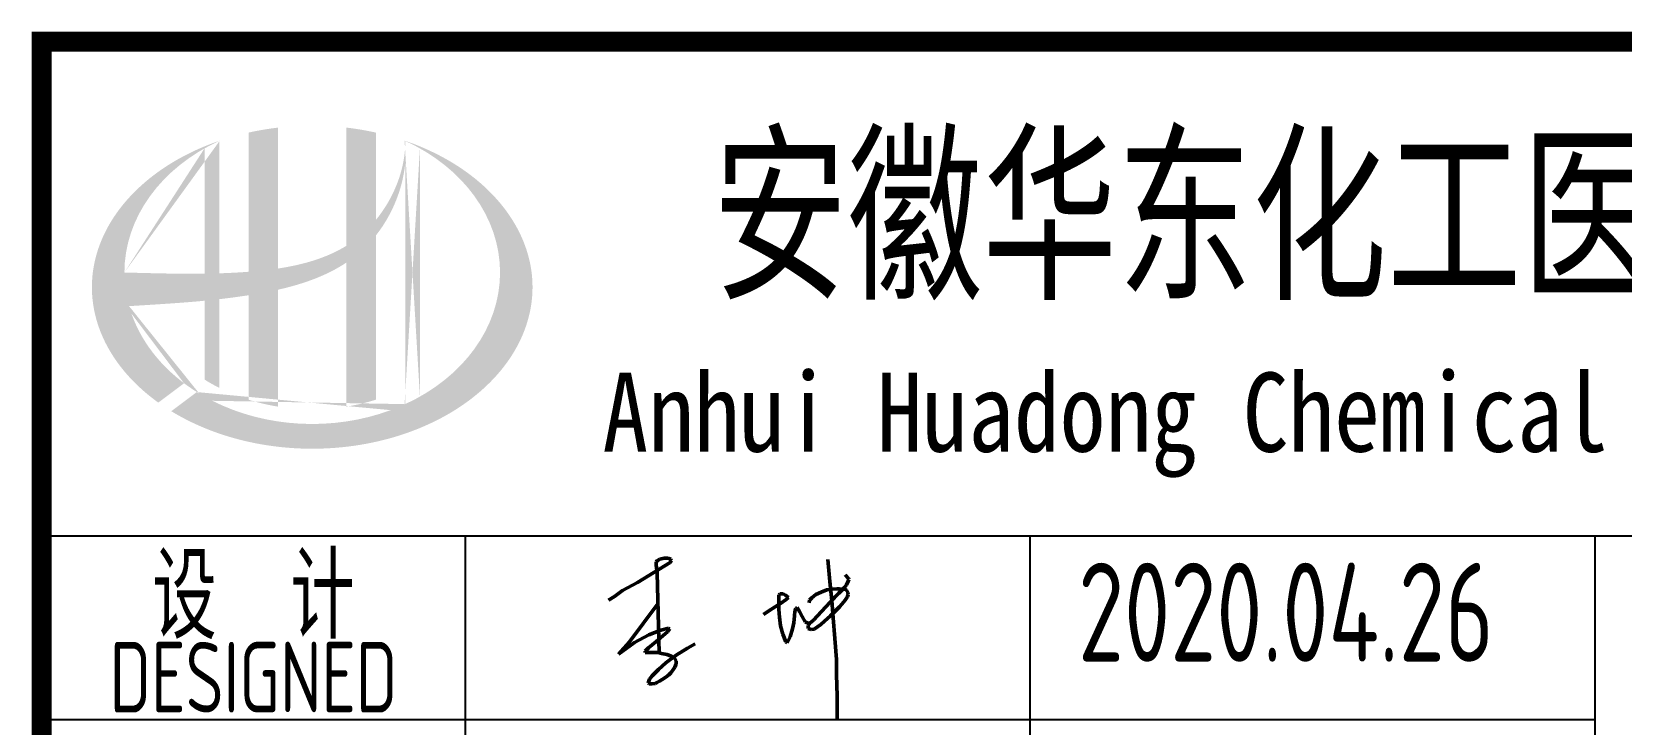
# Model space of a CAD drawing. Extents: x 4532298 to 10139194, y -639876 to -207028.
# Drawn here: x 5099434 to 5105061, y -345576 to -343124 of the extents above; entities that cross this region are included whole.
import ezdxf
from ezdxf.enums import TextEntityAlignment as Align

# ---------------------------------------------------------------- set-up
doc = ezdxf.new("R2010")
doc.units = 0
doc.header["$LTSCALE"] = 1000
doc.header["$MEASUREMENT"] = 0
doc.linetypes.add('2', pattern=[18.5, 12, -3, 0.5, -3])
doc.layers.get('0').update_dxf_attribs({"linetype": 'CONTINUOUS'})
doc.styles.add('AHD', font='sceie.shx', dxfattribs={"width": 0.7, "bigfont": 'sceic.shx'})
doc.styles.add('ECEC_TQ_S', font='')
doc.styles.add('sceie', font='sceie.shx', dxfattribs={"width": 0.7, "bigfont": 'sceic.shx'})
doc.styles.get('ECEC_TQ_S').set_extended_font_data('SimSun')

# ---------------------------------------------------------------- blocks, each defined once
blk = doc.blocks.new('qm')
at = {"lineweight": 50}
for p, q in [((-943370.6, -984436), (-943386.4, -984438.4)), ((-943358.3, -984436), (-943370.6, -984436)), ((-943347.6, -984439), (-943358.3, -984436)), ((-943465.8, -984521.4), (-943349.4, -984450.5)), ((-943396.1, -984445.4), (-943398.8, -984448.7)), ((-943398.8, -984448.7), (-943398.8, -984459)), ((-943398.8, -984459), (-943396.1, -984488.1)), ((-943386.4, -984438.4), (-943396.1, -984445.4)), ((-943396.1, -984488.1), (-943388.7, -984770.8)), ((-943349.4, -984450.5), (-943345.2, -984444.2)), ((-943345.2, -984444.2), (-943347.6, -984439)), ((-942790.9, -984440.7), (-942784.5, -984517.7)), ((-943547.1, -984570.6), (-943518.6, -984549.7)), ((-943518.6, -984549.7), (-943465.8, -984521.4)), ((-942815.2, -984555.8), (-942795.5, -984547)), ((-942795.5, -984547), (-942776.7, -984545.2)), ((-942784.5, -984517.7), (-942777.6, -984585.2)), ((-942776.7, -984545.2), (-942759.3, -984544.3)), ((-942759.3, -984544.3), (-942749.6, -984544.3)), ((-942752.8, -984559.9), (-942732.9, -984539.7)), ((-942749.6, -984544.3), (-942735.7, -984544.7)), ((-942735.7, -984544.7), (-942730, -984545.5)), ((-942732.9, -984539.7), (-942725.5, -984529.5)), ((-942718.3, -984507.7), (-942730.2, -984494.8)), ((-942730, -984545.5), (-942723.8, -984550.4)), ((-942725.5, -984529.5), (-942719.1, -984516.7)), ((-942723.8, -984550.4), (-942720.8, -984557)), ((-942719.1, -984516.7), (-942717.3, -984511)), ((-942717.3, -984511), (-942718.3, -984507.7)), ((-943568.4, -984584.4), (-943547.1, -984570.6)), ((-943393.3, -984596.7), (-943493.3, -984731.8)), ((-942978.2, -984608), (-942959.2, -984595.7)), ((-942960.5, -984562), (-942964.8, -984565.1)), ((-942964.8, -984565.1), (-942964.8, -984617.8)), ((-942950, -984562), (-942960.5, -984562)), ((-942959.2, -984595.7), (-942938.6, -984581.8)), ((-942941.4, -984566.4), (-942950, -984562)), ((-942930.9, -984574.6), (-942941.4, -984566.4)), ((-942938.6, -984581.8), (-942930.9, -984574.6)), ((-942857.2, -984594.1), (-942856.4, -984584.4)), ((-942856.4, -984584.4), (-942848.4, -984575.4)), ((-942848.4, -984575.4), (-942834.4, -984564.4)), ((-942834.4, -984564.4), (-942815.2, -984555.8)), ((-942814.3, -984623.8), (-942783, -984590.7)), ((-942783, -984590.7), (-942752.8, -984559.9)), ((-942777.6, -984585.2), (-942772.2, -984646.7)), ((-942742.2, -984598.4), (-942749.8, -984607.7)), ((-942736.3, -984591.1), (-942742.2, -984598.4)), ((-942730.4, -984584.2), (-942736.3, -984591.1)), ((-942725.6, -984577.1), (-942730.4, -984584.2)), ((-942722.2, -984570.7), (-942725.6, -984577.1)), ((-942719.7, -984563.8), (-942722.2, -984570.7)), ((-942720.8, -984557), (-942719.7, -984563.8)), ((-943018.8, -984634.4), (-942999.9, -984622.2)), ((-942999.9, -984622.2), (-942978.2, -984608)), ((-942964.8, -984617.8), (-942962.1, -984644.3)), ((-942962.1, -984644.3), (-942958.8, -984675)), ((-942912.2, -984664.1), (-942909.6, -984639.3)), ((-942909.6, -984639.3), (-942907.9, -984623.6)), ((-942907.9, -984623.6), (-942904.7, -984613.7)), ((-942904.7, -984613.7), (-942900.5, -984610.6)), ((-942900.5, -984610.6), (-942892.1, -984623.8)), ((-942892.1, -984623.8), (-942882.9, -984641.9)), ((-942882.9, -984641.9), (-942871.2, -984660.5)), ((-942871.2, -984660.5), (-942856.6, -984667.4)), ((-942855.7, -984666.2), (-942842.5, -984654.6)), ((-942842.5, -984654.6), (-942814.3, -984623.8)), ((-942802.7, -984658.6), (-942815.9, -984670.1)), ((-942792.4, -984649.6), (-942802.7, -984658.6)), ((-942781.5, -984639.7), (-942792.4, -984649.6)), ((-942772.3, -984630.7), (-942781.5, -984639.7)), ((-942761.4, -984620.1), (-942772.3, -984630.7)), ((-942772.2, -984646.7), (-942766.2, -984719.5)), ((-942749.8, -984607.7), (-942761.4, -984620.1)), ((-943476, -984734.3), (-943425.2, -984707.2)), ((-943425.2, -984707.2), (-943382.4, -984690.6)), ((-943357.6, -984694.6), (-943400.6, -984732)), ((-943382.4, -984690.6), (-943355, -984683.3)), ((-943350.7, -984686.1), (-943357.6, -984694.6)), ((-943355, -984683.3), (-943350.7, -984686.1)), ((-942958.8, -984675), (-942951.1, -984704.5)), ((-942951.1, -984704.5), (-942940.7, -984732.2)), ((-942935, -984735.3), (-942925, -984714.3)), ((-942925, -984714.3), (-942916.9, -984685.4)), ((-942916.9, -984685.4), (-942912.2, -984664.1)), ((-942860.9, -984673.9), (-942855.7, -984666.2)), ((-942860.9, -984684.9), (-942860.9, -984673.9)), ((-942850.6, -984688.5), (-942860.9, -984684.9)), ((-942840.3, -984686.5), (-942850.6, -984688.5)), ((-942827.9, -984678.2), (-942840.3, -984686.5)), ((-942815.9, -984670.1), (-942827.9, -984678.2)), ((-943493.3, -984731.8), (-943532.7, -984775.8)), ((-943532.7, -984775.8), (-943476, -984734.3)), ((-943426.7, -984752.5), (-943437.7, -984764.8)), ((-943437.7, -984764.8), (-943437.7, -984770)), ((-943437.7, -984770), (-943392.9, -984770)), ((-943400.6, -984732), (-943426.7, -984752.5)), ((-943392.9, -984770), (-943380.2, -984772.5)), ((-943380.2, -984772.5), (-943361.5, -984776)), ((-943328.1, -984779), (-943287.8, -984753.7)), ((-943287.8, -984753.7), (-943261.2, -984739.1)), ((-942940.7, -984732.2), (-942935, -984735.3)), ((-942766.2, -984719.5), (-942760.9, -984794)), ((-943413.6, -984852.5), (-943391, -984829.4)), ((-943391, -984829.4), (-943365.3, -984806.5)), ((-943365.3, -984806.5), (-943328.1, -984779)), ((-943361.5, -984776), (-943344.6, -984782.3)), ((-943344.6, -984782.3), (-943334.6, -984788.5)), ((-943333, -984820.9), (-943340.3, -984832.4)), ((-943334.6, -984788.5), (-943328.5, -984800.6)), ((-943328.5, -984809.7), (-943333, -984820.9)), ((-943328.5, -984800.6), (-943328.5, -984809.7)), ((-942760.9, -984794), (-942760.9, -984848.2)), ((-943427.9, -984878.6), (-943422.3, -984863.8)), ((-943424, -984881), (-943427.9, -984878.6)), ((-943412.8, -984881), (-943424, -984881)), ((-943422.3, -984863.8), (-943413.6, -984852.5)), ((-943401.6, -984879.3), (-943412.8, -984881)), ((-943397, -984875.8), (-943401.6, -984879.3)), ((-943387.2, -984871.2), (-943397, -984875.8)), ((-943377.6, -984865.5), (-943387.2, -984871.2)), ((-943364.9, -984856.8), (-943377.6, -984865.5)), ((-943354.6, -984848.2), (-943364.9, -984856.8)), ((-943347.5, -984841), (-943354.6, -984848.2)), ((-943340.3, -984832.4), (-943347.5, -984841)), ((-942760.9, -984848.2), (-942758, -984923.5)), ((-942758, -984923.5), (-942758, -985007.1))]:
    blk.add_line(p, q, dxfattribs=at)
at = {"style": 'sceie', "width": 0.8}
for p in [(-941169.6, -984626.3), (-941208.7, -985276.9), (-941182.6, -985940.5), (-941143.6, -986591.1), (-941130.5, -987189.7)]:
    blk.add_attdef('2020.04.26', text='', height=350, dxfattribs=at).set_placement(p, align=Align.MIDDLE)

msp = doc.modelspace()

# ---------------------------------------------------------------- hatches: boundary and pattern name
h = msp.add_hatch(color=256)
edge = h.paths.add_edge_path()
edge.add_spline(control_points=[(5100305.1, -344037.2), (5100311.2, -344035.8), (5100317.3, -344034.4), (5100366.4, -344022.5), (5100409, -344009.5), (5100484, -343978.4), (5100516.9, -343961.4), (5100547.8, -343940.8)], knot_values=[61.629012, 61.629012, 61.629012, 61.629012, 63.330431, 63.330431, 75.353634, 75.353634, 85.398649, 85.398649, 85.398649, 85.398649], degree=3, periodic=0)
edge.add_line((5100547.8, -343940.8), (5100547.8, -344451.1))
edge.add_spline(control_points=[(5100547.8, -344451.1), (5100564.9, -344448.3), (5100582, -344445), (5100616.7, -344436.9), (5100634.4, -344432.1), (5100651.8, -344426.6)], knot_values=[4.908456, 4.908456, 4.908456, 4.908456, 4.992821, 4.992821, 5.083034, 5.083034, 5.083034, 5.083034], degree=3, periodic=0)
edge.add_line((5100651.8, -344426.6), (5100651.8, -343845.2))
edge.add_spline(control_points=[(5100651.8, -343845.2), (5100660.4, -343834.3), (5100668.6, -343822.9), (5100694.7, -343783.3), (5100710.4, -343753.3), (5100739.6, -343680.5), (5100750.9, -343636.7), (5100755.5, -343591.4), (5100755.7, -343590.1), (5100755.8, -343588.9)], knot_values=[97.991744, 97.991744, 97.991744, 97.991744, 101.64219, 101.64219, 110.337975, 110.337975, 121.934322, 121.934322, 122.270691, 122.270691, 122.270691, 122.270691], degree=3, periodic=0)
edge.add_line((5100755.8, -343588.9), (5100755.8, -343518.4))
edge.add_spline(control_points=[(5100755.8, -343518.4), (5100755.7, -343526.1), (5100755.4, -343533.8), (5100754.8, -343541.5)], knot_values=[126.194075, 126.194075, 126.194075, 126.194075, 128.396762, 128.396762, 128.396762, 128.396762], degree=3, periodic=0)
edge.add_spline(control_points=[(5100754.8, -343541.5), (5100754.3, -343547.7), (5100753.7, -343553.9), (5100752.9, -343560.1)], knot_values=[124.417049, 124.417049, 124.417049, 124.417049, 126.194075, 126.194075, 126.194075, 126.194075], degree=3, periodic=0)
edge.add_spline(control_points=[(5100752.9, -343560.1), (5100751.8, -343569.2), (5100750.3, -343578.3), (5100748.5, -343587.4)], knot_values=[121.80529, 121.80529, 121.80529, 121.80529, 124.417049, 124.417049, 124.417049, 124.417049], degree=3, periodic=0)
edge.add_spline(control_points=[(5100748.5, -343587.4), (5100746.1, -343599.6), (5100743.2, -343611.7), (5100739.7, -343623.7)], knot_values=[118.31574, 118.31574, 118.31574, 118.31574, 121.80529, 121.80529, 121.80529, 121.80529], degree=3, periodic=0)
edge.add_spline(control_points=[(5100739.7, -343623.7), (5100736.2, -343635.8), (5100732.2, -343647.9), (5100727.6, -343659.7)], knot_values=[114.795988, 114.795988, 114.795988, 114.795988, 118.31574, 118.31574, 118.31574, 118.31574], degree=3, periodic=0)
edge.add_spline(control_points=[(5100727.6, -343659.7), (5100723.1, -343671.4), (5100718.1, -343682.9), (5100712.7, -343694.3)], knot_values=[111.329641, 111.329641, 111.329641, 111.329641, 114.795988, 114.795988, 114.795988, 114.795988], degree=3, periodic=0)
edge.add_spline(control_points=[(5100712.7, -343694.3), (5100707.2, -343705.8), (5100701.2, -343717.2), (5100694.7, -343728.3)], knot_values=[107.79529, 107.79529, 107.79529, 107.79529, 111.329641, 111.329641, 111.329641, 111.329641], degree=3, periodic=0)
edge.add_spline(control_points=[(5100694.7, -343728.3), (5100688.4, -343739.1), (5100681.7, -343749.6), (5100674.6, -343759.9)], knot_values=[104.343579, 104.343579, 104.343579, 104.343579, 107.79529, 107.79529, 107.79529, 107.79529], degree=3, periodic=0)
edge.add_spline(control_points=[(5100674.6, -343759.9), (5100667.4, -343770.3), (5100659.8, -343780.3), (5100651.8, -343790)], knot_values=[100.8507, 100.8507, 100.8507, 100.8507, 104.343579, 104.343579, 104.343579, 104.343579], degree=3, periodic=0)
edge.add_line((5100651.8, -343790), (5100651.8, -343480.8))
edge.add_spline(control_points=[(5100651.8, -343480.8), (5100617.7, -343473.2), (5100583, -343467.3), (5100547.8, -343463.2)], knot_values=[4.423999, 4.423999, 4.423999, 4.423999, 4.558741, 4.558741, 4.558741, 4.558741], degree=3, periodic=0)
edge.add_line((5100547.8, -343463.2), (5100547.8, -343881.4))
edge.add_spline(control_points=[(5100547.8, -343881.4), (5100475.8, -343925.9), (5100391.6, -343949.1), (5100305.1, -343962.2)], knot_values=[63.246215, 63.246215, 63.246215, 63.246215, 87.689124, 87.689124, 87.689124, 87.689124], degree=3, periodic=0)
edge.add_line((5100305.1, -343962.2), (5100305.1, -343463.2))
edge.add_spline(control_points=[(5100305.1, -343463.2), (5100270, -343467.3), (5100235.2, -343473.2), (5100201.1, -343480.8)], knot_values=[4.866038, 4.866038, 4.866038, 4.866038, 5.000777, 5.000777, 5.000777, 5.000777], degree=3, periodic=0)
edge.add_line((5100201.1, -343480.8), (5100201.1, -343973.6))
edge.add_spline(control_points=[(5100201.1, -343973.6), (5100199.4, -343973.7), (5100164.5, -343976.4), (5100129.9, -343978.1), (5100097.1, -343979.1)], knot_values=[43.657356, 43.657356, 43.657356, 43.657356, 44.134253, 53.497092, 53.497092, 53.497092, 53.497092], degree=3, periodic=0)
edge.add_line((5100097.1, -343979.1), (5100097.1, -343510))
edge.add_spline(control_points=[(5100097.1, -343510), (5100080.1, -343515.9), (5100063.3, -343522.2), (5100046.9, -343528.9)], knot_values=[5.14157, 5.14157, 5.14157, 5.14157, 5.212921, 5.212921, 5.212921, 5.212921], degree=3, periodic=0)
edge.add_spline(control_points=[(5100046.9, -343528.9), (5100040, -343531.7), (5100033.2, -343534.6), (5100000.9, -343548.8), (5099976.4, -343561.1), (5099952.9, -343574.3)], knot_values=[5.212921, 5.212921, 5.212921, 5.212921, 5.24296, 5.24296, 5.355623, 5.355623, 5.355623, 5.355623], degree=3, periodic=0)
edge.add_spline(control_points=[(5099952.9, -343574.3), (5099938, -343582.6), (5099923.6, -343591.4), (5099909.6, -343600.5)], knot_values=[5.355623, 5.355623, 5.355623, 5.355623, 5.426974, 5.426974, 5.426974, 5.426974], degree=3, periodic=0)
edge.add_spline(control_points=[(5099909.6, -343600.5), (5099902.2, -343605.3), (5099894.9, -343610.2), (5099881.4, -343619.7), (5099875.2, -343624.2), (5099869, -343628.8)], knot_values=[5.426974, 5.426974, 5.426974, 5.426974, 5.464765, 5.464765, 5.498325, 5.498325, 5.498325, 5.498325], degree=3, periodic=0)
edge.add_spline(control_points=[(5099869, -343628.8), (5099843, -343648.4), (5099818.9, -343669.3), (5099797, -343691.2)], knot_values=[5.498325, 5.498325, 5.498325, 5.498325, 5.641027, 5.641027, 5.641027, 5.641027], degree=3, periodic=0)
edge.add_spline(control_points=[(5099797, -343691.2), (5099790, -343698.2), (5099783.3, -343705.3), (5099762.8, -343727.9), (5099749.9, -343743.8), (5099738.1, -343760)], knot_values=[5.641027, 5.641027, 5.641027, 5.641027, 5.686569, 5.686569, 5.783729, 5.783729, 5.783729, 5.783729], degree=3, periodic=0)
edge.add_spline(control_points=[(5099738.1, -343760), (5099723, -343780.7), (5099709.7, -343802.1), (5099696.6, -343827.1), (5099695, -343830.3), (5099693.4, -343833.4)], knot_values=[5.783729, 5.783729, 5.783729, 5.783729, 5.908374, 5.908374, 5.92643, 5.92643, 5.92643, 5.92643], degree=3, periodic=0)
edge.add_spline(control_points=[(5099693.4, -343833.4), (5099680.9, -343858.6), (5099670.9, -343884.2), (5099663.4, -343910.2)], knot_values=[5.92643, 5.92643, 5.92643, 5.92643, 6.069132, 6.069132, 6.069132, 6.069132], degree=3, periodic=0)
edge.add_spline(control_points=[(5099663.4, -343910.2), (5099660.2, -343921.3), (5099657.4, -343932.4), (5099652, -343958.6), (5099649.8, -343973.6), (5099648.3, -343988.7)], knot_values=[6.069132, 6.069132, 6.069132, 6.069132, 6.130179, 6.130179, 6.211834, 6.211834, 6.211834, 6.211834], degree=3, periodic=0)
edge.add_spline(control_points=[(5099648.3, -343988.7), (5099647.1, -344001.8), (5099646.5, -344015), (5099646.5, -344028.2)], knot_values=[6.211834, 6.211834, 6.211834, 6.211834, 6.283185, 6.283185, 6.283185, 6.283185], degree=3, periodic=0)
edge.add_spline(control_points=[(5099646.5, -344028.2), (5099646.5, -344037.6), (5099646.8, -344046.9), (5099647.4, -344056.2)], knot_values=[6.283185, 6.283185, 6.283185, 6.283185, 6.333655, 6.333655, 6.333655, 6.333655], degree=3, periodic=0)
edge.add_spline(control_points=[(5099647.4, -344056.2), (5099648.7, -344074.9), (5099651.2, -344093.5), (5099654.9, -344112)], knot_values=[6.333655, 6.333655, 6.333655, 6.333655, 6.434594, 6.434594, 6.434594, 6.434594], degree=3, periodic=0)
edge.add_spline(control_points=[(5099654.9, -344112), (5099655.2, -344113.2), (5099655.4, -344114.4), (5099659.4, -344132.9), (5099664.1, -344150.1), (5099670, -344167.1)], knot_values=[6.434594, 6.434594, 6.434594, 6.434594, 6.441278, 6.441278, 6.535532, 6.535532, 6.535532, 6.535532], degree=3, periodic=0)
edge.add_spline(control_points=[(5099670, -344167.1), (5099676.2, -344185.4), (5099683.8, -344203.4), (5099692.5, -344221.2)], knot_values=[6.535532, 6.535532, 6.535532, 6.535532, 6.636471, 6.636471, 6.636471, 6.636471], degree=3, periodic=0)
edge.add_spline(control_points=[(5099692.5, -344221.2), (5099694.7, -344225.7), (5099697, -344230.1), (5099706.3, -344247.8), (5099714, -344260.8), (5099722.4, -344273.6)], knot_values=[6.636471, 6.636471, 6.636471, 6.636471, 6.661894, 6.661894, 6.73741, 6.73741, 6.73741, 6.73741], degree=3, periodic=0)
edge.add_spline(control_points=[(5099722.4, -344273.6), (5099733.6, -344290.8), (5099746, -344307.6), (5099759.5, -344324)], knot_values=[6.73741, 6.73741, 6.73741, 6.73741, 6.838349, 6.838349, 6.838349, 6.838349], degree=3, periodic=0)
edge.add_spline(control_points=[(5099759.5, -344324), (5099765.4, -344331.1), (5099771.5, -344338.2), (5099786.1, -344354.2), (5099794.6, -344363), (5099803.5, -344371.6)], knot_values=[6.838349, 6.838349, 6.838349, 6.838349, 6.88251, 6.88251, 6.939288, 6.939288, 6.939288, 6.939288], degree=3, periodic=0)
edge.add_spline(control_points=[(5099803.5, -344371.6), (5099819.3, -344387), (5099836.1, -344401.8), (5099854, -344416)], knot_values=[6.939288, 6.939288, 6.939288, 6.939288, 7.040227, 7.040227, 7.040227, 7.040227], degree=3, periodic=0)
edge.add_spline(control_points=[(5099854, -344416), (5099863, -344423.1), (5099872.2, -344430.1), (5099881.6, -344436.9)], knot_values=[7.040227, 7.040227, 7.040227, 7.040227, 7.090696, 7.090696, 7.090696, 7.090696], degree=3, periodic=0)
edge.add_line((5099881.6, -344436.9), (5099972.8, -344368.5))
edge.add_ellipse((5100426.5, -343976.2), major_axis=(665, 0), ratio=0.806676, start_angle=192.819, end_angle=226.9853, ccw=False)
edge.add_spline(control_points=[(5099778, -344095.3), (5099802, -344093.8), (5099826.1, -344092.3), (5099914.8, -344086.8), (5099979.6, -344082.5), (5100045.1, -344076.2)], knot_values=[11.398263, 11.398263, 11.398263, 11.398263, 18.40729, 18.40729, 37.18094, 37.18094, 37.18094, 37.18094], degree=3, periodic=0)
edge.add_line((5100045.1, -344076.2), (5100045.1, -344355.2))
edge.add_spline(control_points=[(5100045.1, -344355.2), (5100048.7, -344357.5), (5100052.3, -344359.7), (5100069.2, -344369.9), (5100083, -344377.4), (5100097.1, -344384.6)], knot_values=[4.049945, 4.049945, 4.049945, 4.049945, 4.072021, 4.072021, 4.153257, 4.153257, 4.153257, 4.153257], degree=3, periodic=0)
edge.add_line((5100097.1, -344384.6), (5100097.1, -344070.7))
edge.add_spline(control_points=[(5100097.1, -344070.7), (5100129.3, -344067), (5100161.7, -344062.8), (5100196.6, -344057.4), (5100198.8, -344057.1), (5100201.1, -344056.7)], knot_values=[42.135009, 42.135009, 42.135009, 42.135009, 51.307228, 51.307228, 51.948574, 51.948574, 51.948574, 51.948574], degree=3, periodic=0)
edge.add_line((5100201.1, -344056.7), (5100201.1, -344426.7))
edge.add_spline(control_points=[(5100201.1, -344426.7), (5100234.8, -344437.2), (5100269.6, -344445.4), (5100305.1, -344451.1)], knot_values=[4.34174, 4.34174, 4.34174, 4.34174, 4.516316, 4.516316, 4.516316, 4.516316], degree=3, periodic=0)
edge.add_line((5100305.1, -344451.1), (5100305.1, -344037.2))
edge = h.paths.add_edge_path(flags=16)
edge.add_ellipse((5100426.5, -343976.2), major_axis=(665, 0), ratio=0.806676, start_angle=124.9875, end_angle=179.999, ccw=False)
edge.add_line((5100045.1, -343536.7), (5100045.1, -343980.3))
edge.add_spline(control_points=[(5100045.1, -343980.3), (5099949.8, -343981.6), (5099855.8, -343978.6), (5099761.4, -343976.2)], knot_values=[11.27373, 11.27373, 11.27373, 11.27373, 38.687513, 38.687513, 38.687513, 38.687513], degree=3, periodic=0)
edge = h.paths.add_edge_path()
edge.add_spline(control_points=[(5099927.6, -344467.4), (5099958.7, -344486.4), (5099991.8, -344503.6), (5100076.4, -344540.9), (5100129.7, -344558.7), (5100240.4, -344585.3), (5100297.9, -344594), (5100414, -344601.8), (5100472.7, -344600.8), (5100588.3, -344589.4), (5100645.2, -344578.8), (5100754.2, -344548.8), (5100806.3, -344529.2), (5100903.2, -344482.4), (5100948, -344455), (5101027.9, -344394.1), (5101063.1, -344360.5), (5101122.5, -344289), (5101146.6, -344251.1), (5101183, -344173), (5101195.2, -344132.8), (5101207.8, -344051.6), (5101208.1, -344010.6), (5101196.6, -343929.1), (5101184.8, -343888.6), (5101149.2, -343809.9), (5101125.4, -343771.7), (5101066.6, -343699.5), (5101031.6, -343665.6), (5100951.7, -343603.9), (5100907, -343576.2), (5100825.8, -343536.5), (5100791.4, -343522.2), (5100755.8, -343510)], knot_values=[0.886421, 0.886421, 0.886421, 0.886421, 1.040557, 1.040557, 1.261172, 1.261172, 1.481788, 1.481788, 1.702404, 1.702404, 1.92302, 1.92302, 2.143636, 2.143636, 2.364252, 2.364252, 2.584868, 2.584868, 2.805484, 2.805484, 3.026099, 3.026099, 3.246715, 3.246715, 3.46852, 3.46852, 3.690325, 3.690325, 3.91213, 3.91213, 4.133935, 4.133935, 4.283209, 4.283209, 4.283209, 4.283209], degree=3, periodic=0)
edge.add_line((5100755.8, -343510), (5100755.8, -343510.1))
edge.add_spline(control_points=[(5100755.8, -343510.2), (5100755.8, -343512.9), (5100755.8, -343515.7), (5100755.8, -343518.4)], knot_values=[128.396762, 128.396762, 128.396762, 128.396762, 129.192193, 129.192193, 129.192193, 129.192193], degree=3, periodic=0)
edge.add_line((5100755.8, -343518.4), (5100755.8, -344442.3))
edge.add_ellipse((5100426.5, -343976.2), major_axis=(665, 0), ratio=0.806676, start_angle=232.1054, end_angle=299.6833, ccw=False)
edge.add_line((5100018, -344399.6), (5099927.6, -344467.4))
edge = h.paths.add_edge_path(flags=16)
edge.add_ellipse((5100426.5, -343976.2), major_axis=(665, 0), ratio=0.806676, start_angle=304.9875, end_angle=415.0121, ccw=False)
edge.add_line((5100807.8, -344415.7), (5100807.8, -343536.7))
h = msp.add_hatch(color=256)
edge = h.paths.add_edge_path()
edge.add_spline(control_points=[(5100305.1, -344037.2), (5100311.2, -344035.8), (5100317.3, -344034.4), (5100366.4, -344022.5), (5100409, -344009.5), (5100484, -343978.4), (5100516.9, -343961.4), (5100547.8, -343940.8)], knot_values=[61.629012, 61.629012, 61.629012, 61.629012, 63.330431, 63.330431, 75.353634, 75.353634, 85.398649, 85.398649, 85.398649, 85.398649], degree=3, periodic=0)
edge.add_line((5100547.8, -343940.8), (5100547.8, -344451.1))
edge.add_spline(control_points=[(5100547.8, -344451.1), (5100564.9, -344448.3), (5100582, -344445), (5100616.7, -344436.9), (5100634.4, -344432.1), (5100651.8, -344426.6)], knot_values=[4.908456, 4.908456, 4.908456, 4.908456, 4.992821, 4.992821, 5.083034, 5.083034, 5.083034, 5.083034], degree=3, periodic=0)
edge.add_line((5100651.8, -344426.6), (5100651.8, -343845.2))
edge.add_spline(control_points=[(5100651.8, -343845.2), (5100660.4, -343834.3), (5100668.6, -343822.9), (5100694.7, -343783.3), (5100710.4, -343753.3), (5100739.6, -343680.5), (5100750.9, -343636.7), (5100755.5, -343591.4), (5100755.7, -343590.1), (5100755.8, -343588.9)], knot_values=[97.991744, 97.991744, 97.991744, 97.991744, 101.64219, 101.64219, 110.337975, 110.337975, 121.934322, 121.934322, 122.270691, 122.270691, 122.270691, 122.270691], degree=3, periodic=0)
edge.add_line((5100755.8, -343588.9), (5100755.8, -343518.4))
edge.add_spline(control_points=[(5100755.8, -343518.4), (5100755.7, -343526.1), (5100755.4, -343533.8), (5100754.8, -343541.5)], knot_values=[126.194075, 126.194075, 126.194075, 126.194075, 128.396762, 128.396762, 128.396762, 128.396762], degree=3, periodic=0)
edge.add_spline(control_points=[(5100754.8, -343541.5), (5100754.3, -343547.7), (5100753.7, -343553.9), (5100752.9, -343560.1)], knot_values=[124.417049, 124.417049, 124.417049, 124.417049, 126.194075, 126.194075, 126.194075, 126.194075], degree=3, periodic=0)
edge.add_spline(control_points=[(5100752.9, -343560.1), (5100751.8, -343569.2), (5100750.3, -343578.3), (5100748.5, -343587.4)], knot_values=[121.80529, 121.80529, 121.80529, 121.80529, 124.417049, 124.417049, 124.417049, 124.417049], degree=3, periodic=0)
edge.add_spline(control_points=[(5100748.5, -343587.4), (5100746.1, -343599.6), (5100743.2, -343611.7), (5100739.7, -343623.7)], knot_values=[118.31574, 118.31574, 118.31574, 118.31574, 121.80529, 121.80529, 121.80529, 121.80529], degree=3, periodic=0)
edge.add_spline(control_points=[(5100739.7, -343623.7), (5100736.2, -343635.8), (5100732.2, -343647.9), (5100727.6, -343659.7)], knot_values=[114.795988, 114.795988, 114.795988, 114.795988, 118.31574, 118.31574, 118.31574, 118.31574], degree=3, periodic=0)
edge.add_spline(control_points=[(5100727.6, -343659.7), (5100723.1, -343671.4), (5100718.1, -343682.9), (5100712.7, -343694.3)], knot_values=[111.329641, 111.329641, 111.329641, 111.329641, 114.795988, 114.795988, 114.795988, 114.795988], degree=3, periodic=0)
edge.add_spline(control_points=[(5100712.7, -343694.3), (5100707.2, -343705.8), (5100701.2, -343717.2), (5100694.7, -343728.3)], knot_values=[107.79529, 107.79529, 107.79529, 107.79529, 111.329641, 111.329641, 111.329641, 111.329641], degree=3, periodic=0)
edge.add_spline(control_points=[(5100694.7, -343728.3), (5100688.4, -343739.1), (5100681.7, -343749.6), (5100674.6, -343759.9)], knot_values=[104.343579, 104.343579, 104.343579, 104.343579, 107.79529, 107.79529, 107.79529, 107.79529], degree=3, periodic=0)
edge.add_spline(control_points=[(5100674.6, -343759.9), (5100667.4, -343770.3), (5100659.8, -343780.3), (5100651.8, -343790)], knot_values=[100.8507, 100.8507, 100.8507, 100.8507, 104.343579, 104.343579, 104.343579, 104.343579], degree=3, periodic=0)
edge.add_line((5100651.8, -343790), (5100651.8, -343480.8))
edge.add_spline(control_points=[(5100651.8, -343480.8), (5100617.7, -343473.2), (5100583, -343467.3), (5100547.8, -343463.2)], knot_values=[4.423999, 4.423999, 4.423999, 4.423999, 4.558741, 4.558741, 4.558741, 4.558741], degree=3, periodic=0)
edge.add_line((5100547.8, -343463.2), (5100547.8, -343881.4))
edge.add_spline(control_points=[(5100547.8, -343881.4), (5100475.8, -343925.9), (5100391.6, -343949.1), (5100305.1, -343962.2)], knot_values=[63.246215, 63.246215, 63.246215, 63.246215, 87.689124, 87.689124, 87.689124, 87.689124], degree=3, periodic=0)
edge.add_line((5100305.1, -343962.2), (5100305.1, -343463.2))
edge.add_spline(control_points=[(5100305.1, -343463.2), (5100270, -343467.3), (5100235.2, -343473.2), (5100201.1, -343480.8)], knot_values=[4.866038, 4.866038, 4.866038, 4.866038, 5.000777, 5.000777, 5.000777, 5.000777], degree=3, periodic=0)
edge.add_line((5100201.1, -343480.8), (5100201.1, -343973.6))
edge.add_spline(control_points=[(5100201.1, -343973.6), (5100199.4, -343973.7), (5100164.5, -343976.4), (5100129.9, -343978.1), (5100097.1, -343979.1)], knot_values=[43.657356, 43.657356, 43.657356, 43.657356, 44.134253, 53.497092, 53.497092, 53.497092, 53.497092], degree=3, periodic=0)
edge.add_line((5100097.1, -343979.1), (5100097.1, -343510))
edge.add_spline(control_points=[(5100097.1, -343510), (5100080.1, -343515.9), (5100063.3, -343522.2), (5100046.9, -343528.9)], knot_values=[5.14157, 5.14157, 5.14157, 5.14157, 5.212921, 5.212921, 5.212921, 5.212921], degree=3, periodic=0)
edge.add_spline(control_points=[(5100046.9, -343528.9), (5100040, -343531.7), (5100033.2, -343534.6), (5100000.9, -343548.8), (5099976.4, -343561.1), (5099952.9, -343574.3)], knot_values=[5.212921, 5.212921, 5.212921, 5.212921, 5.24296, 5.24296, 5.355623, 5.355623, 5.355623, 5.355623], degree=3, periodic=0)
edge.add_spline(control_points=[(5099952.9, -343574.3), (5099938, -343582.6), (5099923.6, -343591.4), (5099909.6, -343600.5)], knot_values=[5.355623, 5.355623, 5.355623, 5.355623, 5.426974, 5.426974, 5.426974, 5.426974], degree=3, periodic=0)
edge.add_spline(control_points=[(5099909.6, -343600.5), (5099902.2, -343605.3), (5099894.9, -343610.2), (5099881.4, -343619.7), (5099875.2, -343624.2), (5099869, -343628.8)], knot_values=[5.426974, 5.426974, 5.426974, 5.426974, 5.464765, 5.464765, 5.498325, 5.498325, 5.498325, 5.498325], degree=3, periodic=0)
edge.add_spline(control_points=[(5099869, -343628.8), (5099843, -343648.4), (5099818.9, -343669.3), (5099797, -343691.2)], knot_values=[5.498325, 5.498325, 5.498325, 5.498325, 5.641027, 5.641027, 5.641027, 5.641027], degree=3, periodic=0)
edge.add_spline(control_points=[(5099797, -343691.2), (5099790, -343698.2), (5099783.3, -343705.3), (5099762.8, -343727.9), (5099749.9, -343743.8), (5099738.1, -343760)], knot_values=[5.641027, 5.641027, 5.641027, 5.641027, 5.686569, 5.686569, 5.783729, 5.783729, 5.783729, 5.783729], degree=3, periodic=0)
edge.add_spline(control_points=[(5099738.1, -343760), (5099723, -343780.7), (5099709.7, -343802.1), (5099696.6, -343827.1), (5099695, -343830.3), (5099693.4, -343833.4)], knot_values=[5.783729, 5.783729, 5.783729, 5.783729, 5.908374, 5.908374, 5.92643, 5.92643, 5.92643, 5.92643], degree=3, periodic=0)
edge.add_spline(control_points=[(5099693.4, -343833.4), (5099680.9, -343858.6), (5099670.9, -343884.2), (5099663.4, -343910.2)], knot_values=[5.92643, 5.92643, 5.92643, 5.92643, 6.069132, 6.069132, 6.069132, 6.069132], degree=3, periodic=0)
edge.add_spline(control_points=[(5099663.4, -343910.2), (5099660.2, -343921.3), (5099657.4, -343932.4), (5099652, -343958.6), (5099649.8, -343973.6), (5099648.3, -343988.7)], knot_values=[6.069132, 6.069132, 6.069132, 6.069132, 6.130179, 6.130179, 6.211834, 6.211834, 6.211834, 6.211834], degree=3, periodic=0)
edge.add_spline(control_points=[(5099648.3, -343988.7), (5099647.1, -344001.8), (5099646.5, -344015), (5099646.5, -344028.2)], knot_values=[6.211834, 6.211834, 6.211834, 6.211834, 6.283185, 6.283185, 6.283185, 6.283185], degree=3, periodic=0)
edge.add_spline(control_points=[(5099646.5, -344028.2), (5099646.5, -344037.6), (5099646.8, -344046.9), (5099647.4, -344056.2)], knot_values=[6.283185, 6.283185, 6.283185, 6.283185, 6.333655, 6.333655, 6.333655, 6.333655], degree=3, periodic=0)
edge.add_spline(control_points=[(5099647.4, -344056.2), (5099648.7, -344074.9), (5099651.2, -344093.5), (5099654.9, -344112)], knot_values=[6.333655, 6.333655, 6.333655, 6.333655, 6.434594, 6.434594, 6.434594, 6.434594], degree=3, periodic=0)
edge.add_spline(control_points=[(5099654.9, -344112), (5099655.2, -344113.2), (5099655.4, -344114.4), (5099659.4, -344132.9), (5099664.1, -344150.1), (5099670, -344167.1)], knot_values=[6.434594, 6.434594, 6.434594, 6.434594, 6.441278, 6.441278, 6.535532, 6.535532, 6.535532, 6.535532], degree=3, periodic=0)
edge.add_spline(control_points=[(5099670, -344167.1), (5099676.2, -344185.4), (5099683.8, -344203.4), (5099692.5, -344221.2)], knot_values=[6.535532, 6.535532, 6.535532, 6.535532, 6.636471, 6.636471, 6.636471, 6.636471], degree=3, periodic=0)
edge.add_spline(control_points=[(5099692.5, -344221.2), (5099694.7, -344225.7), (5099697, -344230.1), (5099706.3, -344247.8), (5099714, -344260.8), (5099722.4, -344273.6)], knot_values=[6.636471, 6.636471, 6.636471, 6.636471, 6.661894, 6.661894, 6.73741, 6.73741, 6.73741, 6.73741], degree=3, periodic=0)
edge.add_spline(control_points=[(5099722.4, -344273.6), (5099733.6, -344290.8), (5099746, -344307.6), (5099759.5, -344324)], knot_values=[6.73741, 6.73741, 6.73741, 6.73741, 6.838349, 6.838349, 6.838349, 6.838349], degree=3, periodic=0)
edge.add_spline(control_points=[(5099759.5, -344324), (5099765.4, -344331.1), (5099771.5, -344338.2), (5099786.1, -344354.2), (5099794.6, -344363), (5099803.5, -344371.6)], knot_values=[6.838349, 6.838349, 6.838349, 6.838349, 6.88251, 6.88251, 6.939288, 6.939288, 6.939288, 6.939288], degree=3, periodic=0)
edge.add_spline(control_points=[(5099803.5, -344371.6), (5099819.3, -344387), (5099836.1, -344401.8), (5099854, -344416)], knot_values=[6.939288, 6.939288, 6.939288, 6.939288, 7.040227, 7.040227, 7.040227, 7.040227], degree=3, periodic=0)
edge.add_spline(control_points=[(5099854, -344416), (5099863, -344423.1), (5099872.2, -344430.1), (5099881.6, -344436.9)], knot_values=[7.040227, 7.040227, 7.040227, 7.040227, 7.090696, 7.090696, 7.090696, 7.090696], degree=3, periodic=0)
edge.add_line((5099881.6, -344436.9), (5099972.8, -344368.5))
edge.add_ellipse((5100426.5, -343976.2), major_axis=(665, 0), ratio=0.806676, start_angle=192.819, end_angle=226.9853, ccw=False)
edge.add_spline(control_points=[(5099778, -344095.3), (5099802, -344093.8), (5099826.1, -344092.3), (5099914.8, -344086.8), (5099979.6, -344082.5), (5100045.1, -344076.2)], knot_values=[11.398263, 11.398263, 11.398263, 11.398263, 18.40729, 18.40729, 37.18094, 37.18094, 37.18094, 37.18094], degree=3, periodic=0)
edge.add_line((5100045.1, -344076.2), (5100045.1, -344355.2))
edge.add_spline(control_points=[(5100045.1, -344355.2), (5100048.7, -344357.5), (5100052.3, -344359.7), (5100069.2, -344369.9), (5100083, -344377.4), (5100097.1, -344384.6)], knot_values=[4.049945, 4.049945, 4.049945, 4.049945, 4.072021, 4.072021, 4.153257, 4.153257, 4.153257, 4.153257], degree=3, periodic=0)
edge.add_line((5100097.1, -344384.6), (5100097.1, -344070.7))
edge.add_spline(control_points=[(5100097.1, -344070.7), (5100129.3, -344067), (5100161.7, -344062.8), (5100196.6, -344057.4), (5100198.8, -344057.1), (5100201.1, -344056.7)], knot_values=[42.135009, 42.135009, 42.135009, 42.135009, 51.307228, 51.307228, 51.948574, 51.948574, 51.948574, 51.948574], degree=3, periodic=0)
edge.add_line((5100201.1, -344056.7), (5100201.1, -344426.7))
edge.add_spline(control_points=[(5100201.1, -344426.7), (5100234.8, -344437.2), (5100269.6, -344445.4), (5100305.1, -344451.1)], knot_values=[4.34174, 4.34174, 4.34174, 4.34174, 4.516316, 4.516316, 4.516316, 4.516316], degree=3, periodic=0)
edge.add_line((5100305.1, -344451.1), (5100305.1, -344037.2))
edge = h.paths.add_edge_path(flags=16)
edge.add_ellipse((5100426.5, -343976.2), major_axis=(665, 0), ratio=0.806676, start_angle=124.9875, end_angle=179.999, ccw=False)
edge.add_line((5100045.1, -343536.7), (5100045.1, -343980.3))
edge.add_spline(control_points=[(5100045.1, -343980.3), (5099949.8, -343981.6), (5099855.8, -343978.6), (5099761.4, -343976.2)], knot_values=[11.27373, 11.27373, 11.27373, 11.27373, 38.687513, 38.687513, 38.687513, 38.687513], degree=3, periodic=0)
edge = h.paths.add_edge_path()
edge.add_spline(control_points=[(5099927.6, -344467.4), (5099958.7, -344486.4), (5099991.8, -344503.6), (5100076.4, -344540.9), (5100129.7, -344558.7), (5100240.4, -344585.3), (5100297.9, -344594), (5100414, -344601.8), (5100472.7, -344600.8), (5100588.3, -344589.4), (5100645.2, -344578.8), (5100754.2, -344548.8), (5100806.3, -344529.2), (5100903.2, -344482.4), (5100948, -344455), (5101027.9, -344394.1), (5101063.1, -344360.5), (5101122.5, -344289), (5101146.6, -344251.1), (5101183, -344173), (5101195.2, -344132.8), (5101207.8, -344051.6), (5101208.1, -344010.6), (5101196.6, -343929.1), (5101184.8, -343888.6), (5101149.2, -343809.9), (5101125.4, -343771.7), (5101066.6, -343699.5), (5101031.6, -343665.6), (5100951.7, -343603.9), (5100907, -343576.2), (5100825.8, -343536.5), (5100791.4, -343522.2), (5100755.8, -343510)], knot_values=[0.886421, 0.886421, 0.886421, 0.886421, 1.040557, 1.040557, 1.261172, 1.261172, 1.481788, 1.481788, 1.702404, 1.702404, 1.92302, 1.92302, 2.143636, 2.143636, 2.364252, 2.364252, 2.584868, 2.584868, 2.805484, 2.805484, 3.026099, 3.026099, 3.246715, 3.246715, 3.46852, 3.46852, 3.690325, 3.690325, 3.91213, 3.91213, 4.133935, 4.133935, 4.283209, 4.283209, 4.283209, 4.283209], degree=3, periodic=0)
edge.add_line((5100755.8, -343510), (5100755.8, -343510.1))
edge.add_spline(control_points=[(5100755.8, -343510.2), (5100755.8, -343512.9), (5100755.8, -343515.7), (5100755.8, -343518.4)], knot_values=[128.396762, 128.396762, 128.396762, 128.396762, 129.192193, 129.192193, 129.192193, 129.192193], degree=3, periodic=0)
edge.add_line((5100755.8, -343518.4), (5100755.8, -344442.3))
edge.add_ellipse((5100426.5, -343976.2), major_axis=(665, 0), ratio=0.806676, start_angle=232.1054, end_angle=299.6833, ccw=False)
edge.add_line((5100018, -344399.6), (5099927.6, -344467.4))
edge = h.paths.add_edge_path(flags=16)
edge.add_ellipse((5100426.5, -343976.2), major_axis=(665, 0), ratio=0.806676, start_angle=304.9875, end_angle=415.0121, ccw=False)
edge.add_line((5100807.8, -344415.7), (5100807.8, -343536.7))

# ---------------------------------------------------------------- linework, layer by layer
for p, q in [((5099468.6, -344908.8), (5117468.6, -344908.8)), ((5100968.6, -348158.8), (5100968.6, -344908.8)), ((5102968.6, -348158.8), (5102968.6, -344908.8)), ((5104968.6, -348158.8), (5104968.6, -344908.8)), ((5099468.6, -345558.8), (5104968.6, -345558.8))]:
    msp.add_line(p, q)
msp.add_lwpolyline([(5117468.6, -343158.8, 70, 70, 0), (5099468.6, -343158.8, 70, 70, 0), (5099468.6, -349158.8, 0, 0, 0)], format="xyseb")
at = {"const_width": 70}
msp.add_lwpolyline([(5099468.6, -343158.8), (5099468.6, -349158.8)], dxfattribs=at)

# ---------------------------------------------------------------- block references
at = {"color": 4, "linetype": '2'}
ref = msp.add_blockref('qm', (6045043.4, 639447.7), dxfattribs=at)
ref.add_attrib('2020.04.26', '2020.04.26', dxfattribs={"height": 350, "style": 'sceie', "width": 0.8}).set_placement((5103873.8, -345178.6), align=Align.MIDDLE)

# ---------------------------------------------------------------- texts
for s, height, style, width, p in [('安徽华东化工医药工程有限责任公司', 500, 'ECEC_TQ_S', 0.7, (5105663.5, -343758.8)), ('安徽华东化工医药工程有限责任公司', 500, 'ECEC_TQ_S', 0.7, (5105663.5, -343758.8)), ('Anhui Huadong Chemical & Medical Engineering Co.,Ltd', 280, 'ECEC_TQ_S', 0.85, (5105663.5, -344508.8)), ('Anhui Huadong Chemical & Medical Engineering Co.,Ltd', 280, 'ECEC_TQ_S', 0.85, (5105663.5, -344508.8)), ('设  计', 300, 'AHD', 0.8, (5100218.6, -345108.8)), ('设  计', 300, 'AHD', 0.8, (5100218.6, -345108.8)), ('DESIGNED', 250, 'AHD', 0.8, (5100218.6, -345408.8)), ('DESIGNED', 250, 'AHD', 0.8, (5100218.6, -345408.8))]:
    msp.add_text(s, height=height, dxfattribs=dict(style=style, width=width)).set_placement(p, align=Align.MIDDLE)

doc.saveas('drawing.dxf')
